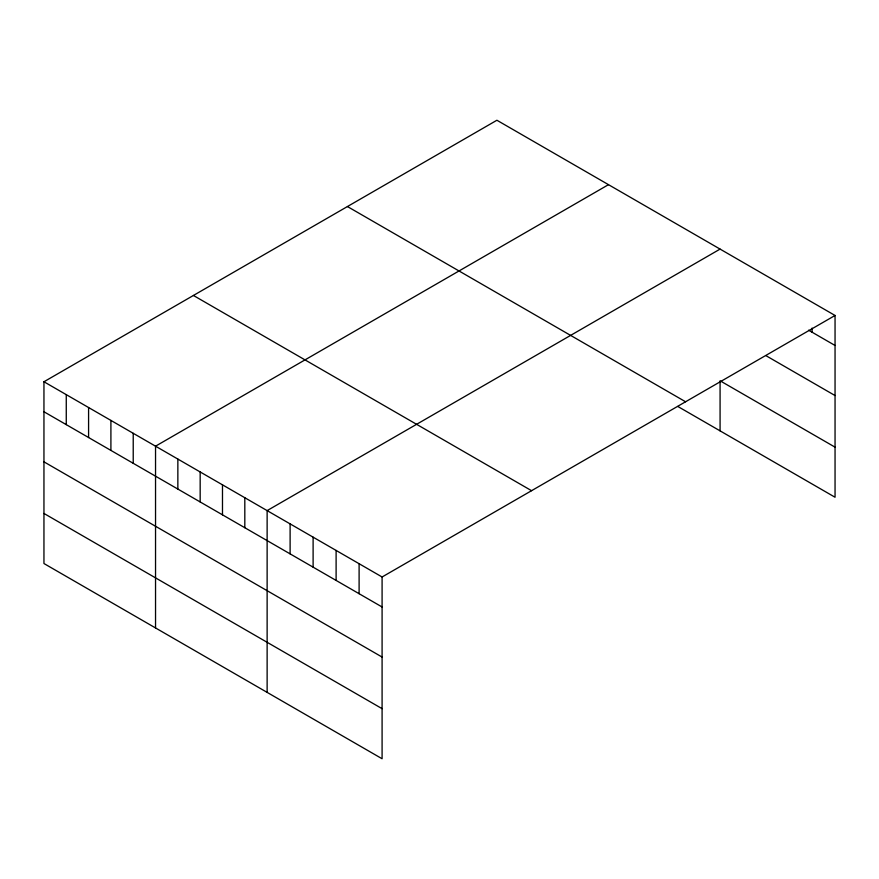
<?xml version="1.0" encoding="UTF-8"?>
<svg xmlns="http://www.w3.org/2000/svg" width="879" height="879" viewBox="0 0 879 879"><rect width="100%" height="100%" fill="white"/><g stroke="black" fill="none" stroke-linecap="round" stroke-linejoin="round"><path stroke-width="1.32" d="M43.95 381.761L382.09 576.987L382.09 758.753L43.95 563.527L43.95 381.761L496.91 120.247L835.05 315.473L835.05 497.239L677.797 406.45M608.499 184.667L155.539 446.18L155.539 627.947M720.077 249.098L267.128 510.611L267.128 692.377M382.09 576.987L835.05 315.473M808.603 330.196L835.05 345.469M766.07 355.731L835.05 395.55M835.05 447.158L720.077 380.783L720.077 430.864M347.436 206.543L685.576 401.769M193.424 295.465L531.564 490.691M43.95 411.757L382.09 606.982M43.95 461.838L382.09 657.063M43.95 513.446L382.09 708.672M812.053 328.098L812.053 332.196M359.104 563.714L359.104 593.71M336.108 550.43L336.108 580.426M313.111 537.157L313.111 567.153M290.114 523.884L290.114 553.88M244.812 497.723L244.812 527.719M222.486 484.834L222.486 514.83M200.17 471.957L200.17 501.953M177.855 459.069L177.855 489.065M133.223 433.303L133.223 463.299M110.908 420.415L110.908 450.411M88.581 407.526L88.581 437.522M66.266 394.649L66.266 424.645"/></g></svg>
